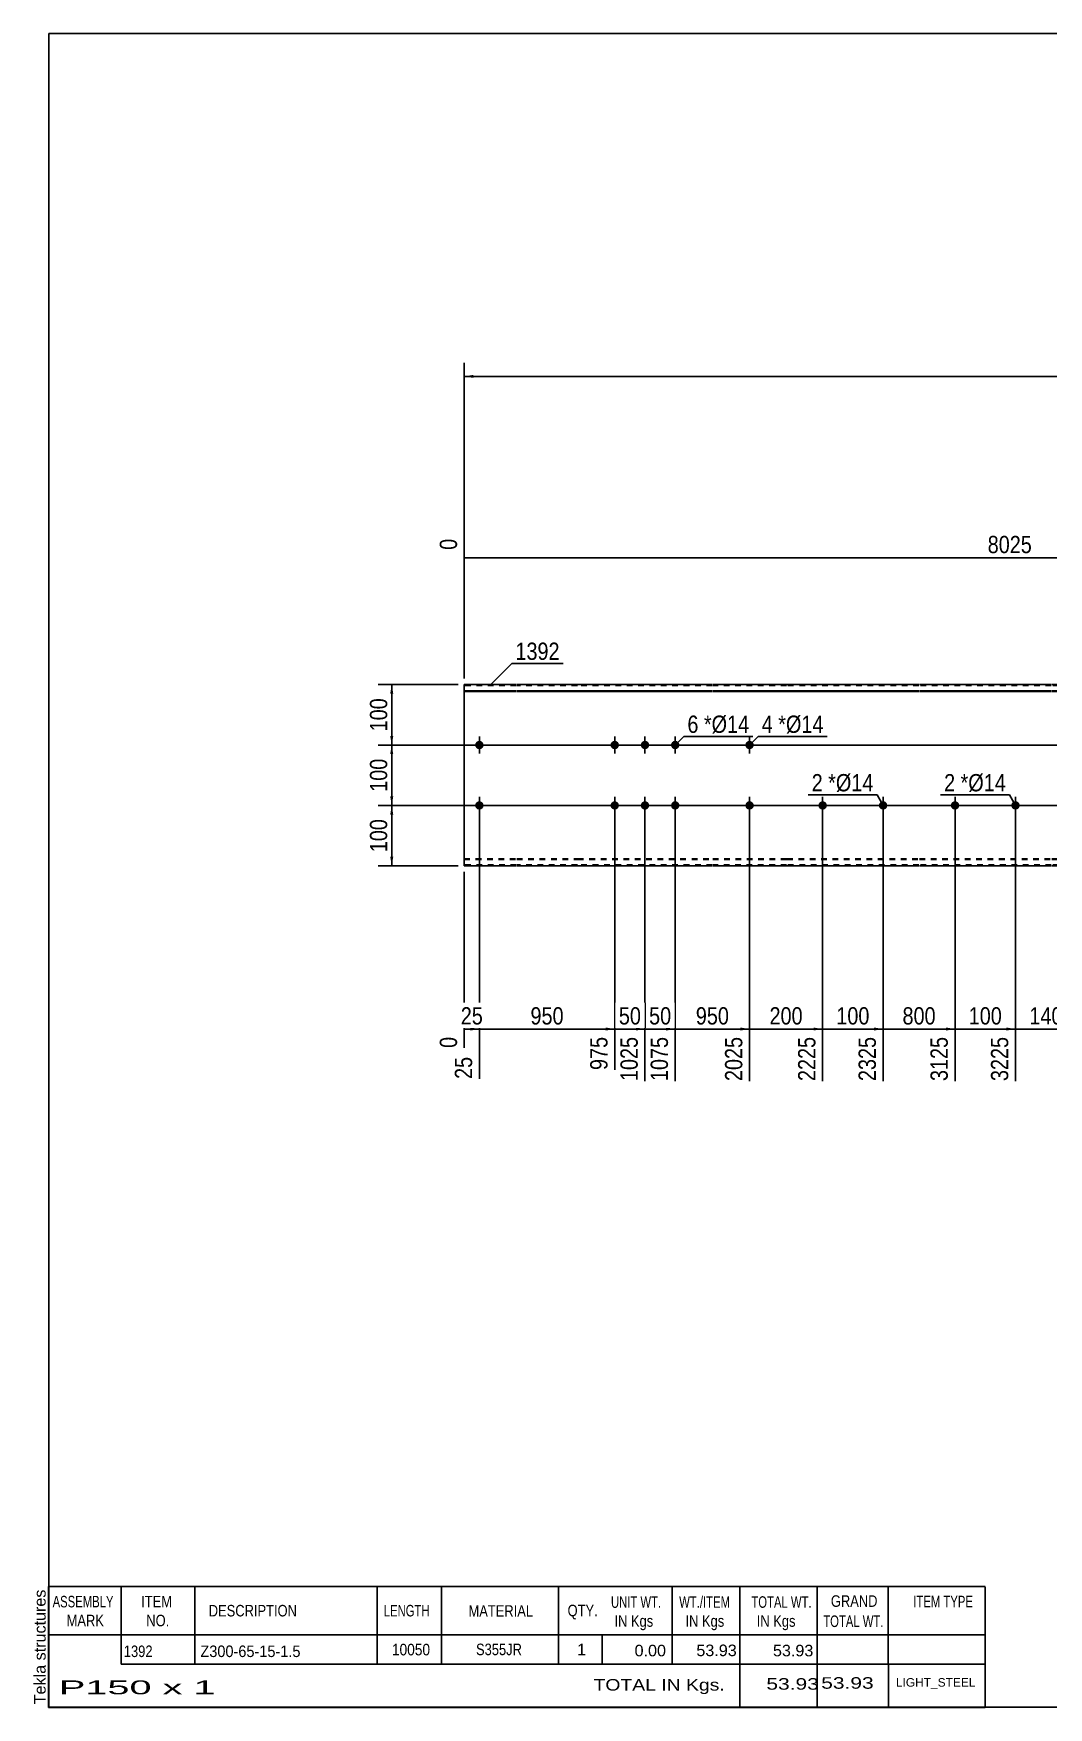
# Model space of a CAD drawing. Header units: millimetres. Extents: x -71 to 331, y -154 to 123.
# Drawn here: x -71.3 to 96.6, y -154.3 to 122.8 of the extents above; entities that cross this region are included whole.
import ezdxf

# ---------------------------------------------------------------- set-up
doc = ezdxf.new("R2010")
doc.units = ezdxf.units.MM
doc.linetypes.add('DXK_LINE_DOT1', pattern=[1.8814, 0.9407, -0.9407])
doc.styles.add('Arial', font='ARIAL.TTF', dxfattribs={"height": 0.2})
doc.styles.add('Arial Narrow', font='ARIALN.TTF', dxfattribs={"height": 0.2})

# ---------------------------------------------------------------- blocks, each defined once
blk = doc.blocks.new('Unknown-629091859-2135')
at = {"color": 5, "linetype": 'Continuous'}
for p, q in [((331.25, 122.75), (-68.75, 122.75)), ((-68.75, 122.75), (-68.75, -154.25)), ((331.25, -154.25), (331.25, 122.75)), ((-68.75, -154.25), (331.25, -154.25))]:
    blk.add_line(p, q, dxfattribs=at)
at = {"color": 174, "linetype": 'Continuous', "style": 'Arial'}
blk.add_text('Tekla structures', height=1.9102, rotation=90, dxfattribs=at).set_placement((-69.25, -153.75))
blk = doc.blocks.new('Part-629091859-1218 - 1203')
at = {"color": 2, "linetype": 'Continuous'}
for p, q in [((0, 15), (0, -15)), ((8.6, 15), (0, 15)), ((0, 13.94), (8.6, 13.94)), ((18.7, 15), (8.7, 15)), ((8.7, 13.94), (18.7, 13.94)), ((40.99, 15), (18.8, 15)), ((18.8, 13.94), (40.99, 13.94)), ((53.28, 15), (41.09, 15)), ((41.09, 13.94), (53.28, 13.94)), ((75.18, 15), (53.38, 15)), ((53.38, 13.94), (75.18, 13.94)), ((97.08, 15), (75.28, 15)), ((75.28, 13.94), (97.08, 13.94)), ((118.98, 15), (97.18, 15)), ((97.18, 13.94), (118.98, 13.94)), ((130.48, 15), (119.08, 15)), ((119.08, 13.94), (130.48, 13.94)), ((152.38, 15), (130.58, 15)), ((130.58, 13.94), (152.38, 13.94)), ((174.28, 15), (152.48, 15)), ((152.48, 13.94), (174.28, 13.94)), ((186.58, 15), (174.38, 15)), ((174.38, 13.94), (186.58, 13.94)), ((202.03, 15), (186.68, 15)), ((186.68, 13.94), (202.03, 13.94)), ((224.32, 15), (202.13, 15)), ((202.13, 13.94), (224.32, 13.94)), ((239.78, 15), (224.42, 15)), ((224.42, 13.94), (239.78, 13.94)), ((248.47, 15), (239.88, 15)), ((239.88, 13.94), (248.47, 13.94)), ((248.47, 13.94), (248.47, 15)), ((248.47, -15), (248.47, 13.94)), ((0, 13.83), (8.6, 13.83)), ((8.7, 13.83), (18.7, 13.83)), ((18.8, 13.83), (40.99, 13.83)), ((41.09, 13.83), (53.28, 13.83)), ((53.38, 13.83), (75.18, 13.83)), ((75.28, 13.83), (97.08, 13.83)), ((97.18, 13.83), (118.98, 13.83)), ((119.08, 13.83), (130.48, 13.83)), ((130.58, 13.83), (152.38, 13.83)), ((152.48, 13.83), (174.28, 13.83)), ((174.38, 13.83), (186.58, 13.83)), ((186.68, 13.83), (202.03, 13.83)), ((202.13, 13.83), (224.32, 13.83)), ((224.42, 13.83), (239.78, 13.83)), ((239.88, 13.83), (248.47, 13.83)), ((8.6, -15), (0, -15)), ((18.7, -15), (8.7, -15)), ((40.99, -15), (18.8, -15)), ((53.28, -15), (41.09, -15)), ((75.18, -15), (53.38, -15)), ((97.08, -15), (75.28, -15)), ((118.98, -15), (97.18, -15)), ((130.48, -15), (119.08, -15)), ((152.38, -15), (130.58, -15)), ((174.28, -15), (152.48, -15)), ((186.58, -15), (174.38, -15)), ((202.03, -15), (186.68, -15)), ((224.32, -15), (202.13, -15)), ((239.78, -15), (224.42, -15)), ((248.47, -15), (239.88, -15))]:
    blk.add_line(p, q, dxfattribs=at)
at = {"color": 7, "linetype": 'DXK_LINE_DOT1'}
for p, q in [((8.6, 14.85), (0, 14.85)), ((18.7, 14.85), (8.7, 14.85)), ((40.99, 14.85), (18.8, 14.85)), ((53.28, 14.85), (41.09, 14.85)), ((75.18, 14.85), (53.38, 14.85)), ((97.08, 14.85), (75.28, 14.85)), ((118.98, 14.85), (97.18, 14.85)), ((130.48, 14.85), (119.08, 14.85)), ((152.38, 14.85), (130.58, 14.85)), ((174.28, 14.85), (152.48, 14.85)), ((186.58, 14.85), (174.38, 14.85)), ((202.03, 14.85), (186.68, 14.85)), ((224.32, 14.85), (202.13, 14.85)), ((239.78, 14.85), (224.42, 14.85)), ((248.47, 14.85), (239.88, 14.85)), ((0, -13.83), (8.6, -13.83)), ((8.7, -13.83), (18.7, -13.83)), ((18.8, -13.83), (40.99, -13.83)), ((41.09, -13.83), (53.28, -13.83)), ((53.38, -13.83), (75.18, -13.83)), ((75.28, -13.83), (97.08, -13.83)), ((97.18, -13.83), (118.98, -13.83)), ((119.08, -13.83), (130.48, -13.83)), ((130.58, -13.83), (152.38, -13.83)), ((152.48, -13.83), (174.28, -13.83)), ((174.38, -13.83), (186.58, -13.83)), ((186.68, -13.83), (202.03, -13.83)), ((202.13, -13.83), (224.32, -13.83)), ((224.42, -13.83), (239.78, -13.83)), ((239.88, -13.83), (248.47, -13.83)), ((0, -13.94), (8.6, -13.94)), ((8.6, -14.85), (0, -14.85)), ((8.7, -13.94), (18.7, -13.94)), ((18.7, -14.85), (8.7, -14.85)), ((18.8, -13.94), (40.99, -13.94)), ((40.99, -14.85), (18.8, -14.85)), ((41.09, -13.94), (53.28, -13.94)), ((53.28, -14.85), (41.09, -14.85)), ((53.38, -13.94), (75.18, -13.94)), ((75.18, -14.85), (53.38, -14.85)), ((75.28, -13.94), (97.08, -13.94)), ((97.08, -14.85), (75.28, -14.85)), ((97.18, -13.94), (118.98, -13.94)), ((118.98, -14.85), (97.18, -14.85)), ((119.08, -13.94), (130.48, -13.94)), ((130.48, -14.85), (119.08, -14.85)), ((130.58, -13.94), (152.38, -13.94)), ((152.38, -14.85), (130.58, -14.85)), ((152.48, -13.94), (174.28, -13.94)), ((174.28, -14.85), (152.48, -14.85)), ((174.38, -13.94), (186.58, -13.94)), ((186.58, -14.85), (174.38, -14.85)), ((186.68, -13.94), (202.03, -13.94)), ((202.03, -14.85), (186.68, -14.85)), ((202.13, -13.94), (224.32, -13.94)), ((224.32, -14.85), (202.13, -14.85)), ((224.42, -13.94), (239.78, -13.94)), ((239.78, -14.85), (224.42, -14.85)), ((239.88, -13.94), (248.47, -13.94)), ((248.47, -14.85), (239.88, -14.85))]:
    blk.add_line(p, q, dxfattribs=at)
blk = doc.blocks.new('Bolt-629091859-1222 - 1203')
at = {"linetype": 'Continuous'}
for points in [[(81.18, -4.3, -1), (81.18, -5.7, -1)], [(91.18, -4.3, -1), (91.18, -5.7, -1)]]:
    blk.add_hatch(color=3, dxfattribs=at).paths.add_polyline_path(points)
at = {"color": 3, "linetype": 'Continuous'}
for p, q in [((79.78, -5), (82.58, -5)), ((81.18, -6.4), (81.18, -3.6)), ((89.78, -5), (92.58, -5)), ((91.18, -6.4), (91.18, -3.6))]:
    blk.add_line(p, q, dxfattribs=at)
blk = doc.blocks.new('Bolt-629091859-1225 - 1203')
at = {"linetype": 'Continuous'}
for points in [[(24.19, 5, -1), (25.59, 5, -1)], [(29.19, 5, -1), (30.59, 5, -1)], [(34.19, 5, -1), (35.59, 5, -1)], [(24.19, -5, -1), (25.59, -5, -1)], [(29.19, -5, -1), (30.59, -5, -1)], [(34.19, -5, -1), (35.59, -5, -1)]]:
    blk.add_hatch(color=3, dxfattribs=at).paths.add_polyline_path(points)
at = {"color": 3, "linetype": 'Continuous'}
for p, q in [((24.89, 3.6), (24.89, 6.4)), ((29.89, 3.6), (29.89, 6.4)), ((34.89, 3.6), (34.89, 6.4)), ((23.49, 5), (26.29, 5)), ((28.49, 5), (31.29, 5)), ((33.49, 5), (36.29, 5)), ((23.49, -5), (26.29, -5)), ((24.89, -6.4), (24.89, -3.6)), ((28.49, -5), (31.29, -5)), ((29.89, -6.4), (29.89, -3.6)), ((33.49, -5), (36.29, -5)), ((34.89, -6.4), (34.89, -3.6))]:
    blk.add_line(p, q, dxfattribs=at)
blk = doc.blocks.new('Bolt-629091859-1226 - 1203')
at = {"linetype": 'Continuous'}
for points in [[(1.8, -5, -1), (3.2, -5, -1)], [(46.49, -5, -1), (47.89, -5, -1)]]:
    blk.add_hatch(color=3, dxfattribs=at).paths.add_polyline_path(points)
at = {"color": 3, "linetype": 'Continuous'}
for p, q in [((3.9, -5), (1.1, -5)), ((2.5, -6.4), (2.5, -3.6)), ((48.59, -5), (45.79, -5)), ((47.19, -6.4), (47.19, -3.6))]:
    blk.add_line(p, q, dxfattribs=at)
blk = doc.blocks.new('Bolt-629091859-1227 - 1203')
at = {"linetype": 'Continuous'}
for points in [[(1.8, 5, -1), (3.2, 5, -1)], [(46.49, 5, -1), (47.89, 5, -1)]]:
    blk.add_hatch(color=3, dxfattribs=at).paths.add_polyline_path(points)
at = {"color": 3, "linetype": 'Continuous'}
for p, q in [((2.5, 3.6), (2.5, 6.4)), ((47.19, 3.6), (47.19, 6.4)), ((3.9, 5), (1.1, 5)), ((48.59, 5), (45.79, 5))]:
    blk.add_line(p, q, dxfattribs=at)
blk = doc.blocks.new('Bolt-629091859-1236 - 1203')
at = {"linetype": 'Continuous'}
for points in [[(59.28, -4.3, -1), (59.28, -5.7, -1)], [(69.28, -4.3, -1), (69.28, -5.7, -1)]]:
    blk.add_hatch(color=3, dxfattribs=at).paths.add_polyline_path(points)
at = {"color": 3, "linetype": 'Continuous'}
for p, q in [((57.88, -5), (60.68, -5)), ((59.28, -6.4), (59.28, -3.6)), ((67.88, -5), (70.68, -5)), ((69.28, -6.4), (69.28, -3.6))]:
    blk.add_line(p, q, dxfattribs=at)
blk = doc.blocks.new('StraightDimension-629091859-1289 - 1203')
at = {"linetype": 'Continuous'}
blk.add_hatch(color=7, dxfattribs=at).paths.add_polyline_path([(101.58, -41.75), (103.08, -42), (101.58, -42.25)])
at = {"color": 7, "linetype": 'Continuous'}
for p, q in [((91.18, -6), (91.18, -50.61)), ((103.08, -6), (103.08, -50.61)), ((91.18, -42), (103.08, -42))]:
    blk.add_line(p, q, dxfattribs=at)
at = {"color": 0}
blk.add_wipeout([(101.39, -41.85), (101.39, -37.65), (92.88, -37.65), (92.88, -41.85)], dxfattribs=at)
at = {"color": 3, "style": 'Arial Narrow'}
blk.add_text('1400', height=2.863, dxfattribs=at).set_placement((93.48, -41.25))
at = {"color": 0, "linetype": 'Continuous'}
blk.add_wipeout([(102.48, -42.7), (98.28, -42.7), (98.28, -51.21), (102.48, -51.21)], dxfattribs=at)
at = {"color": 3, "linetype": 'Continuous', "style": 'Arial Narrow'}
blk.add_text('4625', height=2.863, rotation=90.0002, dxfattribs=at).set_placement((101.88, -50.61))
blk = doc.blocks.new('StraightDimension-629091859-1293 - 1203')
at = {"linetype": 'Continuous'}
blk.add_hatch(color=7, dxfattribs=at).paths.add_polyline_path([(57.78, -41.75), (59.28, -42), (57.78, -42.25)])
at = {"color": 7, "linetype": 'Continuous'}
for p, q in [((47.19, -6), (47.19, -50.61)), ((59.28, -6), (59.28, -50.61)), ((47.19, -42), (59.28, -42))]:
    blk.add_line(p, q, dxfattribs=at)
at = {"color": 0}
blk.add_wipeout([(56.58, -41.85), (56.58, -37.65), (49.89, -37.65), (49.89, -41.85)], dxfattribs=at)
at = {"color": 3, "style": 'Arial Narrow'}
blk.add_text('200', height=2.863, dxfattribs=at).set_placement((50.49, -41.25))
at = {"color": 0, "linetype": 'Continuous'}
blk.add_wipeout([(58.68, -42.7), (54.48, -42.7), (54.48, -51.21), (58.68, -51.21)], dxfattribs=at)
at = {"color": 3, "linetype": 'Continuous', "style": 'Arial Narrow'}
blk.add_text('2225', height=2.863, rotation=90.0002, dxfattribs=at).set_placement((58.08, -50.61))
blk = doc.blocks.new('StraightDimension-629091859-1297 - 1203')
at = {"linetype": 'Continuous'}
blk.add_hatch(color=7, dxfattribs=at).paths.add_polyline_path([(23.39, -41.75), (24.89, -42), (23.39, -42.25)])
at = {"color": 7, "linetype": 'Continuous'}
for p, q in [((2.5, -6), (2.5, -50.26)), ((24.89, -6), (24.89, -48.78)), ((2.5, -42), (24.89, -42))]:
    blk.add_line(p, q, dxfattribs=at)
at = {"color": 0}
blk.add_wipeout([(17.04, -41.85), (17.04, -37.65), (10.35, -37.65), (10.35, -41.85)], dxfattribs=at)
at = {"color": 0, "linetype": 'Continuous'}
blk.add_wipeout([(24.29, -42.7), (20.09, -42.7), (20.09, -49.38), (24.29, -49.38)], dxfattribs=at)
at = {"color": 3, "style": 'Arial Narrow'}
blk.add_text('950', height=2.863, dxfattribs=at).set_placement((10.95, -41.25))
at = {"color": 3, "linetype": 'Continuous', "style": 'Arial Narrow'}
blk.add_text('975', height=2.863, rotation=90.0002, dxfattribs=at).set_placement((23.69, -48.78))
blk = doc.blocks.new('StraightDimension-629091859-1292 - 1203')
at = {"linetype": 'Continuous'}
blk.add_hatch(color=7, dxfattribs=at).paths.add_polyline_path([(67.78, -41.75), (69.28, -42), (67.78, -42.25)])
at = {"color": 7, "linetype": 'Continuous'}
for p, q in [((59.28, -6), (59.28, -50.61)), ((69.28, -6), (69.28, -50.61)), ((59.28, -42), (69.28, -42))]:
    blk.add_line(p, q, dxfattribs=at)
at = {"color": 0}
blk.add_wipeout([(67.63, -41.85), (67.63, -37.65), (60.94, -37.65), (60.94, -41.85)], dxfattribs=at)
at = {"color": 3, "style": 'Arial Narrow'}
blk.add_text('100', height=2.863, dxfattribs=at).set_placement((61.54, -41.25))
at = {"color": 0, "linetype": 'Continuous'}
blk.add_wipeout([(68.68, -42.7), (64.48, -42.7), (64.48, -51.21), (68.68, -51.21)], dxfattribs=at)
at = {"color": 3, "linetype": 'Continuous', "style": 'Arial Narrow'}
blk.add_text('2325', height=2.863, rotation=90.0002, dxfattribs=at).set_placement((68.08, -50.61))
blk = doc.blocks.new('StraightDimension-629091859-1291 - 1203')
at = {"linetype": 'Continuous'}
blk.add_hatch(color=7, dxfattribs=at).paths.add_polyline_path([(79.68, -41.75), (81.18, -42), (79.68, -42.25)])
at = {"color": 7, "linetype": 'Continuous'}
for p, q in [((69.28, -6), (69.28, -50.61)), ((81.18, -6), (81.18, -50.61)), ((69.28, -42), (81.18, -42))]:
    blk.add_line(p, q, dxfattribs=at)
at = {"color": 0}
blk.add_wipeout([(78.58, -41.85), (78.58, -37.65), (71.89, -37.65), (71.89, -41.85)], dxfattribs=at)
at = {"color": 3, "style": 'Arial Narrow'}
blk.add_text('800', height=2.863, dxfattribs=at).set_placement((72.49, -41.25))
at = {"color": 0, "linetype": 'Continuous'}
blk.add_wipeout([(80.58, -42.7), (76.38, -42.7), (76.38, -51.21), (80.58, -51.21)], dxfattribs=at)
at = {"color": 3, "linetype": 'Continuous', "style": 'Arial Narrow'}
blk.add_text('3125', height=2.863, rotation=90.0002, dxfattribs=at).set_placement((79.98, -50.61))
blk = doc.blocks.new('StraightDimension-629091859-1290 - 1203')
at = {"linetype": 'Continuous'}
blk.add_hatch(color=7, dxfattribs=at).paths.add_polyline_path([(89.68, -41.75), (91.18, -42), (89.68, -42.25)])
at = {"color": 7, "linetype": 'Continuous'}
for p, q in [((81.18, -6), (81.18, -50.61)), ((91.18, -6), (91.18, -50.61)), ((81.18, -42), (91.18, -42))]:
    blk.add_line(p, q, dxfattribs=at)
at = {"color": 0}
blk.add_wipeout([(89.53, -41.85), (89.53, -37.65), (82.84, -37.65), (82.84, -41.85)], dxfattribs=at)
at = {"color": 3, "style": 'Arial Narrow'}
blk.add_text('100', height=2.863, dxfattribs=at).set_placement((83.44, -41.25))
at = {"color": 0, "linetype": 'Continuous'}
blk.add_wipeout([(90.58, -42.7), (86.38, -42.7), (86.38, -51.21), (90.58, -51.21)], dxfattribs=at)
at = {"color": 3, "linetype": 'Continuous', "style": 'Arial Narrow'}
blk.add_text('3225', height=2.863, rotation=90.0002, dxfattribs=at).set_placement((89.98, -50.61))
blk = doc.blocks.new('StraightDimension-629091859-1364 - 1203')
at = {"linetype": 'Continuous'}
blk.add_hatch(color=7, dxfattribs=at).paths.add_polyline_path([(178.98, 36.25), (180.48, 36), (178.98, 35.75)])
at = {"color": 7, "linetype": 'Continuous'}
for p, q in [((180.48, 6), (180.48, 44.61)), ((0, 16), (0, 39.13)), ((0, 36), (180.48, 36))]:
    blk.add_line(p, q, dxfattribs=at)
at = {"color": 0, "linetype": 'Continuous'}
for points in [[(179.88, 45.21), (175.68, 45.21), (175.68, 36.7), (179.88, 36.7)], [(-0.6, 39.73), (-4.8, 39.73), (-4.8, 36.7), (-0.6, 36.7)]]:
    blk.add_wipeout(points, dxfattribs=at)
at = {"color": 0}
blk.add_wipeout([(94.5, 36.15), (94.5, 40.35), (85.98, 40.35), (85.98, 36.15)], dxfattribs=at)
at = {"color": 3, "linetype": 'Continuous', "style": 'Arial Narrow'}
for s, height, p in [('8025', 2.863, (179.28, 37.3)), ('0', 2.86, (-1.2, 37.3))]:
    blk.add_text(s, height=height, rotation=90.0002, dxfattribs=at).set_placement(p)
at = {"color": 3, "style": 'Arial Narrow'}
blk.add_text('8025', height=2.863, dxfattribs=at).set_placement((86.58, 36.75))
blk = doc.blocks.new('StraightDimension-629091859-1294 - 1203')
at = {"linetype": 'Continuous'}
blk.add_hatch(color=7, dxfattribs=at).paths.add_polyline_path([(45.69, -41.75), (47.19, -42), (45.69, -42.25)])
at = {"color": 7, "linetype": 'Continuous'}
for p, q in [((34.89, -6), (34.89, -50.61)), ((47.19, -6), (47.19, -50.61)), ((34.89, -42), (47.19, -42))]:
    blk.add_line(p, q, dxfattribs=at)
at = {"color": 0}
blk.add_wipeout([(44.38, -41.85), (44.38, -37.65), (37.7, -37.65), (37.7, -41.85)], dxfattribs=at)
at = {"color": 3, "style": 'Arial Narrow'}
blk.add_text('950', height=2.863, dxfattribs=at).set_placement((38.3, -41.25))
at = {"color": 0, "linetype": 'Continuous'}
blk.add_wipeout([(46.59, -42.7), (42.39, -42.7), (42.39, -51.21), (46.59, -51.21)], dxfattribs=at)
at = {"color": 3, "linetype": 'Continuous', "style": 'Arial Narrow'}
blk.add_text('2025', height=2.863, rotation=90.0002, dxfattribs=at).set_placement((45.99, -50.61))
blk = doc.blocks.new('StraightDimension-629091859-1295 - 1203')
at = {"linetype": 'Continuous'}
blk.add_hatch(color=7, dxfattribs=at).paths.add_polyline_path([(33.39, -41.75), (34.89, -42), (33.39, -42.25)])
at = {"color": 7, "linetype": 'Continuous'}
for p, q in [((29.89, -6), (29.89, -50.61)), ((34.89, -6), (34.89, -50.61)), ((29.89, -42), (34.89, -42))]:
    blk.add_line(p, q, dxfattribs=at)
at = {"color": 0}
blk.add_wipeout([(34.82, -41.85), (34.82, -37.65), (29.97, -37.65), (29.97, -41.85)], dxfattribs=at)
at = {"color": 3, "style": 'Arial Narrow'}
blk.add_text('50', height=2.863, dxfattribs=at).set_placement((30.57, -41.25))
at = {"color": 0, "linetype": 'Continuous'}
blk.add_wipeout([(34.29, -42.7), (30.09, -42.7), (30.09, -51.21), (34.29, -51.21)], dxfattribs=at)
at = {"color": 3, "linetype": 'Continuous', "style": 'Arial Narrow'}
blk.add_text('1075', height=2.863, rotation=90.0002, dxfattribs=at).set_placement((33.69, -50.61))
blk = doc.blocks.new('StraightDimension-629091859-1296 - 1203')
at = {"linetype": 'Continuous'}
blk.add_hatch(color=7, dxfattribs=at).paths.add_polyline_path([(28.39, -41.75), (29.89, -42), (28.39, -42.25)])
at = {"color": 7, "linetype": 'Continuous'}
for p, q in [((24.89, -6), (24.89, -48.78)), ((29.89, -6), (29.89, -50.61)), ((24.89, -42), (29.89, -42))]:
    blk.add_line(p, q, dxfattribs=at)
at = {"color": 0}
blk.add_wipeout([(29.82, -41.85), (29.82, -37.65), (24.97, -37.65), (24.97, -41.85)], dxfattribs=at)
at = {"color": 3, "style": 'Arial Narrow'}
blk.add_text('50', height=2.863, dxfattribs=at).set_placement((25.57, -41.25))
at = {"color": 0, "linetype": 'Continuous'}
blk.add_wipeout([(29.29, -42.7), (25.09, -42.7), (25.09, -51.21), (29.29, -51.21)], dxfattribs=at)
at = {"color": 3, "linetype": 'Continuous', "style": 'Arial Narrow'}
blk.add_text('1025', height=2.863, rotation=90.0002, dxfattribs=at).set_placement((28.69, -50.61))
blk = doc.blocks.new('StraightDimension-629091859-1298 - 1203')
at = {"linetype": 'Continuous'}
blk.add_hatch(color=7, dxfattribs=at).paths.add_polyline_path([(1, -41.75), (2.5, -42), (1, -42.25)])
at = {"color": 7, "linetype": 'Continuous'}
for p, q in [((2.5, -6), (2.5, -50.26)), ((0, -16), (0, -45.13)), ((0, -42), (2.5, -42))]:
    blk.add_line(p, q, dxfattribs=at)
at = {"color": 0}
blk.add_wipeout([(3.68, -41.85), (3.68, -37.65), (-1.18, -37.65), (-1.18, -41.85)], dxfattribs=at)
at = {"color": 0, "linetype": 'Continuous'}
blk.add_wipeout([(1.9, -46), (-2.3, -46), (-2.3, -50.86), (1.9, -50.86)], dxfattribs=at)
at = {"color": 3, "style": 'Arial Narrow'}
blk.add_text('25', height=2.863, dxfattribs=at).set_placement((-0.58, -41.25))
at = {"color": 0, "linetype": 'Continuous'}
blk.add_wipeout([(-0.6, -42.7), (-4.8, -42.7), (-4.8, -45.73), (-0.6, -45.73)], dxfattribs=at)
at = {"color": 3, "linetype": 'Continuous', "style": 'Arial Narrow'}
for s, height, p in [('0', 2.86, (-1.2, -45.13)), ('25', 2.863, (1.3, -50.26))]:
    blk.add_text(s, height=height, rotation=90.0002, dxfattribs=at).set_placement(p)
blk = doc.blocks.new('StraightDimension-629091859-1403 - 1203')
at = {"linetype": 'Continuous'}
for points in [[(-12.25, 13.5), (-12, 15), (-11.75, 13.5)], [(-11.75, 6.5), (-12, 5), (-12.25, 6.5)]]:
    blk.add_hatch(color=7, dxfattribs=at).paths.add_polyline_path(points)
at = {"color": 7, "linetype": 'Continuous'}
for p, q in [((-1, 15), (-14.25, 15)), ((-12, 5), (-12, 15)), ((179.48, 5), (-14.25, 5))]:
    blk.add_line(p, q, dxfattribs=at)
at = {"color": 0}
blk.add_wipeout([(-12.15, 13.34), (-16.35, 13.34), (-16.35, 6.66), (-12.15, 6.66)], dxfattribs=at)
at = {"color": 3, "style": 'Arial Narrow'}
blk.add_text('100', height=2.863, rotation=90.0002, dxfattribs=at).set_placement((-12.75, 7.26))
blk = doc.blocks.new('StraightDimension-629091859-1404 - 1203')
at = {"linetype": 'Continuous'}
for points in [[(-12.25, 3.5), (-12, 5), (-11.75, 3.5)], [(-11.75, -3.5), (-12, -5), (-12.25, -3.5)]]:
    blk.add_hatch(color=7, dxfattribs=at).paths.add_polyline_path(points)
at = {"color": 7, "linetype": 'Continuous'}
for p, q in [((179.48, 5), (-14.25, 5)), ((-12, -5), (-12, 5)), ((179.48, -5), (-14.25, -5))]:
    blk.add_line(p, q, dxfattribs=at)
at = {"color": 0}
blk.add_wipeout([(-12.15, 3.34), (-16.35, 3.34), (-16.35, -3.34), (-12.15, -3.34)], dxfattribs=at)
at = {"color": 3, "style": 'Arial Narrow'}
blk.add_text('100', height=2.863, rotation=90.0002, dxfattribs=at).set_placement((-12.75, -2.74))
blk = doc.blocks.new('StraightDimension-629091859-1405 - 1203')
at = {"linetype": 'Continuous'}
for points in [[(-12.25, -6.5), (-12, -5), (-11.75, -6.5)], [(-11.75, -13.5), (-12, -15), (-12.25, -13.5)]]:
    blk.add_hatch(color=7, dxfattribs=at).paths.add_polyline_path(points)
at = {"color": 7, "linetype": 'Continuous'}
for p, q in [((179.48, -5), (-14.25, -5)), ((-12, -15), (-12, -5)), ((-1, -15), (-14.25, -15))]:
    blk.add_line(p, q, dxfattribs=at)
at = {"color": 0}
blk.add_wipeout([(-12.15, -6.66), (-16.35, -6.66), (-16.35, -13.34), (-12.15, -13.34)], dxfattribs=at)
at = {"color": 3, "style": 'Arial Narrow'}
blk.add_text('100', height=2.863, rotation=90.0002, dxfattribs=at).set_placement((-12.75, -12.74))
blk = doc.blocks.new('StraightDimension-629091859-1432 - 1203')
at = {"linetype": 'Continuous'}
for points in [[(260.75, 7.38), (261, 8.88), (261.25, 7.38)], [(261.25, 6.5), (261, 5), (260.75, 6.5)]]:
    blk.add_hatch(color=7, dxfattribs=at).paths.add_polyline_path(points)
at = {"color": 7, "linetype": 'Continuous'}
for p, q in [((231.52, 8.88), (263.4, 8.88)), ((261, 5), (261, 8.88)), ((48.19, 5), (263.4, 5))]:
    blk.add_line(p, q, dxfattribs=at)
at = {"color": 0}
blk.add_wipeout([(260.85, 9.37), (256.65, 9.37), (256.65, 4.51), (260.85, 4.51)], dxfattribs=at)
at = {"color": 3, "style": 'Arial Narrow'}
blk.add_text('39', height=2.863, rotation=90.0002, dxfattribs=at).set_placement((260.25, 5.11))
blk = doc.blocks.new('StraightDimension-629091859-1433 - 1203')
at = {"linetype": 'Continuous'}
for points in [[(260.75, 3.5), (261, 5), (261.25, 3.5)], [(261.25, -3.5), (261, -5), (260.75, -3.5)]]:
    blk.add_hatch(color=7, dxfattribs=at).paths.add_polyline_path(points)
at = {"color": 7, "linetype": 'Continuous'}
for p, q in [((48.19, 5), (263.4, 5)), ((261, -5), (261, 5)), ((48.19, -5), (263.4, -5))]:
    blk.add_line(p, q, dxfattribs=at)
at = {"color": 0}
blk.add_wipeout([(260.85, 3.34), (256.65, 3.34), (256.65, -3.34), (260.85, -3.34)], dxfattribs=at)
at = {"color": 3, "style": 'Arial Narrow'}
blk.add_text('100', height=2.863, rotation=90.0002, dxfattribs=at).set_placement((260.25, -2.74))
blk = doc.blocks.new('StraightDimension-629091859-1434 - 1203')
at = {"linetype": 'Continuous'}
for points in [[(260.75, -6.5), (261, -5), (261.25, -6.5)], [(261.25, -13.5), (261, -15), (260.75, -13.5)]]:
    blk.add_hatch(color=7, dxfattribs=at).paths.add_polyline_path(points)
at = {"color": 7, "linetype": 'Continuous'}
for p, q in [((48.19, -5), (263.4, -5)), ((261, -15), (261, -5)), ((249.47, -15), (263.4, -15))]:
    blk.add_line(p, q, dxfattribs=at)
at = {"color": 0}
blk.add_wipeout([(260.85, -6.66), (256.65, -6.66), (256.65, -13.34), (260.85, -13.34)], dxfattribs=at)
at = {"color": 3, "style": 'Arial Narrow'}
blk.add_text('100', height=2.863, rotation=90.0002, dxfattribs=at).set_placement((260.25, -12.74))
blk = doc.blocks.new('StraightDimension-629091859-1451 - 1203')
at = {"linetype": 'Continuous'}
for points in [[(1.5, 65.75), (0, 66), (1.5, 66.25)], [(246.97, 66.25), (248.47, 66), (246.97, 65.75)]]:
    blk.add_hatch(color=7, dxfattribs=at).paths.add_polyline_path(points)
at = {"color": 7, "linetype": 'Continuous'}
for p, q in [((0, 16), (0, 68.25)), ((248.47, 16), (248.47, 68.25)), ((0, 66), (248.47, 66))]:
    blk.add_line(p, q, dxfattribs=at)
at = {"color": 0}
blk.add_wipeout([(129.41, 66.15), (129.41, 70.35), (119.07, 70.35), (119.07, 66.15)], dxfattribs=at)
at = {"color": 3, "style": 'Arial Narrow'}
blk.add_text('10050', height=2.863, dxfattribs=at).set_placement((119.67, 66.75))
blk = doc.blocks.new('CBS_BOM-629091859-2192')
at = {"color": 7, "linetype": 'Continuous'}
for p, q in [((-68.78, -142.28), (-68.78, -134.28)), ((-68.78, -134.28), (86.14, -134.28)), ((-56.78, -142.28), (-56.78, -134.28)), ((-44.59, -142.28), (-44.59, -134.28)), ((-14.43, -142.28), (-14.43, -134.28)), ((-3.75, -142.28), (-3.75, -134.28)), ((15.57, -142.28), (15.57, -134.28)), ((34.37, -142.28), (34.37, -134.28)), ((45.58, -142.28), (45.58, -134.28)), ((58.37, -142.28), (58.37, -134.28)), ((70.12, -142.28), (70.12, -134.28)), ((86.14, -134.29), (86.14, -142.27)), ((-68.78, -142.28), (86.14, -142.28)), ((-68.78, -147.08), (-68.78, -142.28)), ((-56.78, -147.08), (-56.78, -142.28)), ((-44.59, -147.08), (-44.59, -142.28)), ((-14.43, -147.08), (-14.43, -142.28)), ((-3.75, -147.08), (-3.75, -142.28)), ((15.57, -147.08), (15.57, -142.28)), ((22.83, -147.08), (22.83, -142.28)), ((34.37, -147.08), (34.37, -142.28)), ((45.58, -147.08), (45.58, -142.28)), ((58.37, -147.08), (58.37, -142.28)), ((70.14, -147.08), (70.14, -142.28)), ((86.14, -142.28), (86.14, -147.08)), ((-68.78, -154.28), (-68.78, -147.1)), ((-56.78, -147.08), (86.14, -147.08)), ((45.58, -154.28), (45.58, -147.1)), ((58.37, -154.28), (58.37, -147.1)), ((70.18, -154.28), (70.18, -147.1)), ((86.14, -147.08), (86.14, -154.28)), ((-68.78, -154.28), (86.14, -154.28))]:
    blk.add_line(p, q, dxfattribs=at)
at = {"color": 3, "linetype": 'Continuous', "style": 'Arial'}
for s, height, width, p in [('GRAND', 1.91, 0.8, (60.64, -137.62)), ('ASSEMBLY', 1.91, 0.7, (-68.1, -137.71)), ('ITEM', 1.91, 0.8, (-53.45, -137.71)), ('DESCRIPTION', 1.9102, 0.8, (-42.27, -139.21)), ('LENGTH', 1.91, 0.7, (-13.32, -139.21)), ('MATERIAL', 1.91, 0.8, (0.7, -139.26)), ('QTY.', 1.91, 0.8, (17.09, -139.18)), ('UNIT WT.', 1.91, 0.7, (24.26, -137.78)), ('WT./ITEM', 1.91, 0.7, (35.55, -137.78)), ('TOTAL WT.', 1.91, 0.7, (47.49, -137.78)), ('ITEM TYPE', 1.91, 0.7, (74.28, -137.7)), ('MARK', 1.91, 0.8, (-65.78, -140.84)), ('NO.', 1.91, 0.8, (-52.6, -140.84)), ('IN Kgs', 1.91, 0.8, (24.84, -140.92)), ('IN Kgs', 1.91, 0.8, (36.59, -140.92)), ('IN Kgs', 1.91, 0.8, (48.38, -140.92)), ('TOTAL WT.', 1.91, 0.7, (59.38, -140.96))]:
    blk.add_text(s, height=height, dxfattribs=dict(at, width=width)).set_placement(p)
at = {"color": 7, "linetype": 'Continuous', "style": 'Arial'}
for s, height, width, p in [('1392', 1.91, 0.8, (-56.32, -145.93)), ('Z300-65-15-1.5', 1.9102, 0.9, (-43.65, -145.93)), ('10050', 1.91, 0.85, (-11.97, -145.65)), ('S355JR', 1.91, 0.8, (1.94, -145.62))]:
    blk.add_text(s, height=height, dxfattribs=dict(at, width=width)).set_placement(p)
for s, p in [('1', (18.66, -145.62)), ('0.00', (28.17, -145.81)), ('53.93', (38.39, -145.78)), ('53.93', (51.06, -145.81))]:
    blk.add_text(s, height=1.91, dxfattribs=at).set_placement(p)
at = {"color": 6, "linetype": 'Continuous', "style": 'Arial'}
for s, height, width, p in [('TOTAL IN Kgs.', 1.9102, 1.2, (21.38, -151.48)), ('53.93', 1.91, 1.3, (49.97, -151.33)), ('53.93', 1.91, 1.3, (59.04, -151.17)), ('P150 x 1', 2.292, 2.05, (-67.06, -152.09))]:
    blk.add_text(s, height=height, dxfattribs=dict(at, width=width)).set_placement(p)
blk.add_text('LIGHT_STEEL', height=1.4135, dxfattribs=at).set_placement((71.39, -150.83))
blk = doc.blocks.new('MarkSet-629091859-1472 - 1203')
at = {"color": 0}
blk.add_wipeout([(51.03, 7.01), (51.03, 10.01), (49.2, 10.01), (49.2, 7.01)], dxfattribs=at)
blk.add_wipeout([(51.03, 7.01), (51.03, 10.01), (49.2, 10.01), (49.2, 7.01)], dxfattribs=at)
at = {"color": 7, "linetype": 'Continuous'}
blk.add_line((47.19, 5), (48.6, 6.41), dxfattribs=at)
at = {"color": 0}
blk.add_wipeout([(53.21, 7.01), (53.21, 10.01), (51.93, 10.01), (51.93, 7.01)], dxfattribs=at)
blk.add_wipeout([(53.21, 7.01), (53.21, 10.01), (51.93, 10.01), (51.93, 7.01)], dxfattribs=at)
at = {"color": 3, "style": 'Arial Narrow'}
blk.add_text('4', height=2.86, dxfattribs=at).set_placement((49.2, 7.01))
at = {"color": 0}
blk.add_wipeout([(59.42, 7.01), (59.42, 10.01), (53.21, 10.01), (53.21, 7.01)], dxfattribs=at)
blk.add_wipeout([(59.42, 7.01), (59.42, 10.01), (53.21, 10.01), (53.21, 7.01)], dxfattribs=at)
at = {"color": 7, "linetype": 'Continuous'}
blk.add_line((48.6, 6.41), (60.02, 6.41), dxfattribs=at)
at = {"color": 3, "style": 'Arial Narrow'}
for s, height, p in [('*', 2.86, (51.93, 7.01)), ('Ø14', 2.863, (53.21, 7.01))]:
    blk.add_text(s, height=height, dxfattribs=at).set_placement(p)
blk = doc.blocks.new('Mark-629091859-1492 - 1203')
at = {"color": 0}
blk.add_wipeout([(38.74, 7.01), (38.74, 10.01), (36.91, 10.01), (36.91, 7.01)], dxfattribs=at)
blk.add_wipeout([(38.74, 7.01), (38.74, 10.01), (36.91, 10.01), (36.91, 7.01)], dxfattribs=at)
at = {"color": 7, "linetype": 'Continuous'}
blk.add_line((34.89, 5), (36.31, 6.41), dxfattribs=at)
at = {"color": 0}
blk.add_wipeout([(40.91, 7.01), (40.91, 10.01), (39.64, 10.01), (39.64, 7.01)], dxfattribs=at)
blk.add_wipeout([(40.91, 7.01), (40.91, 10.01), (39.64, 10.01), (39.64, 7.01)], dxfattribs=at)
at = {"color": 3, "style": 'Arial Narrow'}
blk.add_text('6', height=2.86, dxfattribs=at).set_placement((36.91, 7.01))
at = {"color": 0}
blk.add_wipeout([(47.13, 7.01), (47.13, 10.01), (40.91, 10.01), (40.91, 7.01)], dxfattribs=at)
blk.add_wipeout([(47.13, 7.01), (47.13, 10.01), (40.91, 10.01), (40.91, 7.01)], dxfattribs=at)
at = {"color": 7, "linetype": 'Continuous'}
blk.add_line((36.31, 6.41), (47.73, 6.41), dxfattribs=at)
at = {"color": 3, "style": 'Arial Narrow'}
for s, height, p in [('*', 2.86, (39.64, 7.01)), ('Ø14', 2.863, (40.91, 7.01))]:
    blk.add_text(s, height=height, dxfattribs=at).set_placement(p)
blk = doc.blocks.new('Mark-629091859-1454 - 1203')
at = {"color": 0}
blk.add_wipeout([(15.77, 19.09), (15.77, 22.09), (8.46, 22.09), (8.46, 19.09)], dxfattribs=at)
blk.add_wipeout([(15.77, 19.09), (15.77, 22.09), (8.46, 22.09), (8.46, 19.09)], dxfattribs=at)
at = {"color": 7, "linetype": 'Continuous'}
for p, q in [((4.32, 14.95), (7.86, 18.49)), ((7.86, 18.49), (16.37, 18.49))]:
    blk.add_line(p, q, dxfattribs=at)
at = {"color": 3, "style": 'Arial Narrow'}
blk.add_text('1392', height=2.863, dxfattribs=at).set_placement((8.46, 19.09))
blk = doc.blocks.new('Mark-629091859-1490 - 1203')
at = {"color": 0}
blk.add_wipeout([(81.19, -2.67), (81.19, 0.33), (79.37, 0.33), (79.37, -2.67)], dxfattribs=at)
blk.add_wipeout([(81.19, -2.67), (81.19, 0.33), (79.37, 0.33), (79.37, -2.67)], dxfattribs=at)
blk.add_wipeout([(83.37, -2.67), (83.37, 0.33), (82.09, 0.33), (82.09, -2.67)], dxfattribs=at)
blk.add_wipeout([(83.37, -2.67), (83.37, 0.33), (82.09, 0.33), (82.09, -2.67)], dxfattribs=at)
at = {"color": 3, "style": 'Arial Narrow'}
blk.add_text('2', height=2.86, dxfattribs=at).set_placement((79.37, -2.67))
at = {"color": 0}
blk.add_wipeout([(89.58, -2.67), (89.58, 0.33), (83.37, 0.33), (83.37, -2.67)], dxfattribs=at)
blk.add_wipeout([(89.58, -2.67), (89.58, 0.33), (83.37, 0.33), (83.37, -2.67)], dxfattribs=at)
at = {"color": 7, "linetype": 'Continuous'}
for p in [(78.77, -3.27), (91.18, -5)]:
    blk.add_line(p, (90.18, -3.27), dxfattribs=at)
at = {"color": 3, "style": 'Arial Narrow'}
for s, height, p in [('*', 2.86, (82.09, -2.67)), ('Ø14', 2.863, (83.37, -2.67))]:
    blk.add_text(s, height=height, dxfattribs=at).set_placement(p)
blk = doc.blocks.new('Mark-629091859-1494 - 1203')
at = {"color": 0}
blk.add_wipeout([(59.29, -2.67), (59.29, 0.33), (57.47, 0.33), (57.47, -2.67)], dxfattribs=at)
blk.add_wipeout([(59.29, -2.67), (59.29, 0.33), (57.47, 0.33), (57.47, -2.67)], dxfattribs=at)
blk.add_wipeout([(61.47, -2.67), (61.47, 0.33), (60.19, 0.33), (60.19, -2.67)], dxfattribs=at)
blk.add_wipeout([(61.47, -2.67), (61.47, 0.33), (60.19, 0.33), (60.19, -2.67)], dxfattribs=at)
at = {"color": 3, "style": 'Arial Narrow'}
blk.add_text('2', height=2.86, dxfattribs=at).set_placement((57.47, -2.67))
at = {"color": 0}
blk.add_wipeout([(67.68, -2.67), (67.68, 0.33), (61.47, 0.33), (61.47, -2.67)], dxfattribs=at)
blk.add_wipeout([(67.68, -2.67), (67.68, 0.33), (61.47, 0.33), (61.47, -2.67)], dxfattribs=at)
at = {"color": 7, "linetype": 'Continuous'}
for p in [(56.87, -3.27), (69.28, -5)]:
    blk.add_line(p, (68.28, -3.27), dxfattribs=at)
at = {"color": 3, "style": 'Arial Narrow'}
for s, height, p in [('*', 2.86, (60.19, -2.67)), ('Ø14', 2.863, (61.47, -2.67))]:
    blk.add_text(s, height=height, dxfattribs=at).set_placement(p)

msp = doc.modelspace()

# ---------------------------------------------------------------- block references
for name in ['Unknown-629091859-2135', 'Part-629091859-1218 - 1203', 'Bolt-629091859-1227 - 1203', 'Bolt-629091859-1225 - 1203', 'Bolt-629091859-1226 - 1203', 'Bolt-629091859-1236 - 1203', 'Bolt-629091859-1222 - 1203', 'CBS_BOM-629091859-2192']:
    msp.add_blockref(name, (0, 0))

# ---------------------------------------------------------------- next in the draw order: block references
for name in ['StraightDimension-629091859-1364 - 1203', 'StraightDimension-629091859-1297 - 1203', 'StraightDimension-629091859-1293 - 1203', 'StraightDimension-629091859-1289 - 1203']:
    msp.add_blockref(name, (0, 0))

# ---------------------------------------------------------------- next in the draw order: block references
for name in ['StraightDimension-629091859-1403 - 1203', 'StraightDimension-629091859-1298 - 1203', 'StraightDimension-629091859-1294 - 1203', 'StraightDimension-629091859-1292 - 1203']:
    msp.add_blockref(name, (0, 0))

# ---------------------------------------------------------------- next in the draw order: block references
for name in ['StraightDimension-629091859-1451 - 1203', 'StraightDimension-629091859-1295 - 1203', 'StraightDimension-629091859-1291 - 1203']:
    msp.add_blockref(name, (0, 0))

# ---------------------------------------------------------------- next in the draw order: block references
for name in ['Mark-629091859-1454 - 1203', 'StraightDimension-629091859-1296 - 1203', 'StraightDimension-629091859-1290 - 1203']:
    msp.add_blockref(name, (0, 0))

# ---------------------------------------------------------------- next in the draw order: block references
msp.add_blockref('StraightDimension-629091859-1404 - 1203', (0, 0))

# ---------------------------------------------------------------- next in the draw order: block references
for name in ['StraightDimension-629091859-1432 - 1203', 'StraightDimension-629091859-1405 - 1203']:
    msp.add_blockref(name, (0, 0))

# ---------------------------------------------------------------- next in the draw order: block references
msp.add_blockref('StraightDimension-629091859-1433 - 1203', (0, 0))

# ---------------------------------------------------------------- next in the draw order: block references
for name in ['MarkSet-629091859-1472 - 1203', 'StraightDimension-629091859-1434 - 1203']:
    msp.add_blockref(name, (0, 0))

# ---------------------------------------------------------------- next in the draw order: block references
for name in ['Mark-629091859-1492 - 1203', 'Mark-629091859-1494 - 1203', 'Mark-629091859-1490 - 1203']:
    msp.add_blockref(name, (0, 0))

doc.saveas('drawing.dxf')
